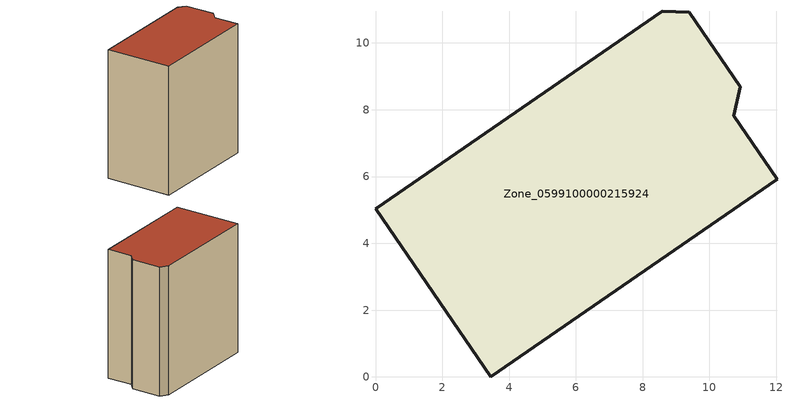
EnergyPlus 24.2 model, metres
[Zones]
Zone_0599100000215924
 floor ground (C_G): 0,5.04 8.59,10.96 9.4,10.92 10.92,8.69 10.72,7.83 12.02,5.92 3.45,0 z0
 wall outside (C_F): 3.45,0 12.02,5.92 10.72,7.83 10.92,8.69 9.4,10.92 8.59,10.96 0,5.04 3.45,0 z0:11.76
 roof outside (C_R): 8.59,10.96 0,5.04 3.45,0 12.02,5.92 10.72,7.83 10.92,8.69 9.4,10.92 z11.76
[BUILDING]
Pand.0599100000215924: North Axis=0; Terrain=City; Loads Convergence Tolerance Value=0.04; Temperature Convergence Tolerance Value=0.4; Solar Distribution=FullExterior; Maximum Number of Warmup Days=25; Minimum Number of Warmup Days=1
[Site:Location]
Rotterdam.The.Hague.AP_ZH_NLD Design_Conditions: Latitude=51.96; Longitude=4.45; Time Zone=1; Elevation=-4.5
[SITE:GROUNDTEMPERATURE:BUILDINGSURFACE]
18, 18, 18, 18, 18, 18, 18, 18, 18, 18, 18, 18
[MATERIAL] Thermal Absorptance=0.9; Solar Absorptance=0.7; Visible Absorptance=0.7
Name | Roughness | Thickness | Conductivity | Density | Specific Heat
G.TI.1946 | MediumSmooth | 0.15 | 1 | 540 | 1210
F.TI.1946 | Rough | 0.3 | 0.857143 | 1920 | 840
R.TI.1946 | MediumRough | 0.2 | 0.1 | 1500 | 1000
[CONSTRUCTION]
C_G: G.TI.1946
C_F: F.TI.1946
C_R: R.TI.1946
[ZONE]
Zone_0599100000215924: Type=1; Multiplier=1; Ceiling Height=Autocalculate; Volume=Autocalculate; Floor Area=autocalculate; Part of Total Floor Area=Yes
[ZONEINFILTRATION:DESIGNFLOWRATE]
Infil_Zone_0599100000215924: Zone or ZoneList or Space or SpaceList=Zone_0599100000215924; Schedule=AlwaysOn; Design Flow Rate Calculation Method=Flow/Area; Flow Rate per Floor Area=0.003; Constant Term Coefficient=1; Temperature Term Coefficient=0; Velocity Term Coefficient=0; Velocity Squared Term Coefficient=0
[HVACTEMPLATE:ZONE:IDEALLOADSAIRSYSTEM]
Zone_0599100000215924: Maximum Heating Supply Air Temperature=50; Minimum Cooling Supply Air Temperature=13; Maximum Heating Supply Air Humidity Ratio=0.0156; Minimum Cooling Supply Air Humidity Ratio=0.0077; Heating Limit=NoLimit; Cooling Limit=NoLimit; Dehumidification Control Type=ConstantSensibleHeatRatio; Cooling Sensible Heat Ratio=0.7; Dehumidification Setpoint=60; Humidification Control Type=None; Humidification Setpoint=30; Outdoor Air Method=None; Outdoor Air Flow Rate per Person=0.00944; Outdoor Air Flow Rate per Zone Floor Area=0; Outdoor Air Flow Rate per Zone=0; Demand Controlled Ventilation Type=None; Outdoor Air Economizer Type=NoEconomizer; Heat Recovery Type=None; Sensible Heat Recovery Effectiveness=0.7; Latent Heat Recovery Effectiveness=0.65
[ZONECONTROL:THERMOSTAT]
ThermostatControl_Zone_0599100000215924: Zone or ZoneList=Zone_0599100000215924; Control Type Schedule=DualSetpointControlType; Control 1=Thermostat_Zone_0599100000215924; Temperature Difference Between Cutout And Setpoint=0
[THERMOSTATSETPOINT:DUALSETPOINT]
Thermostat_Zone_0599100000215924: Heating Setpoint Temperature Schedule=HeatingSetpoint_Zone_0599100000215924; Cooling Setpoint Temperature Schedule=CoolingSetpoint_Zone_0599100000215924
[SCHEDULE:COMPACT]
HeatingSetpoint_Zone_0599100000215924: Through: 12/31, For: AllDays, Until: 24:00, 21
CoolingSetpoint_Zone_0599100000215924: Through: 12/31, For: AllDays, Until: 24:00, 24
DualSetpointControlType: Through: 12/31, For: AllDays, Until: 24:00, 4
AlwaysOn: Through: 12/31, For: AllDays, Until: 24:00, 1
